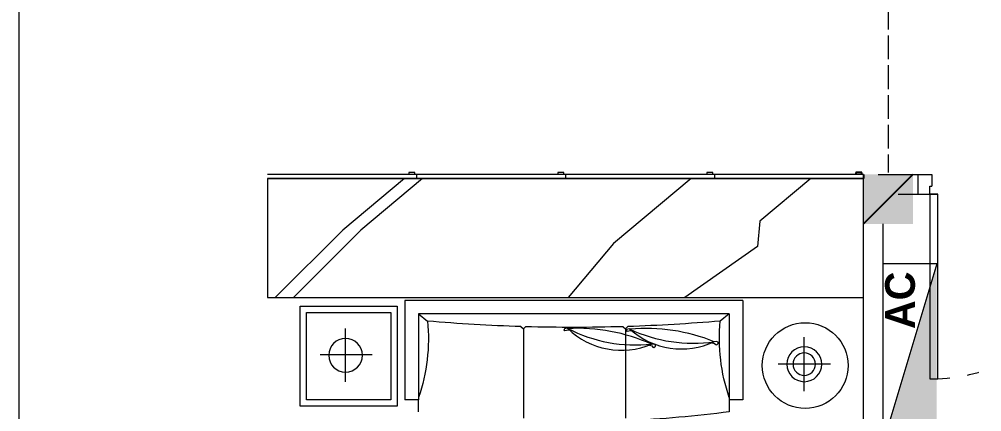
# Model space of a CAD drawing. Header units: millimetres. Extents: x 3154 to 8657, y 46 to 4658.
# Drawn here: x 4047.4 to 4532.1, y 1686.2 to 1884.1 of the extents above; entities that cross this region are included whole.
import ezdxf

# ---------------------------------------------------------------- set-up
doc = ezdxf.new("R2010")
doc.units = ezdxf.units.MM
doc.linetypes.add('ACAD_ISO02W100', pattern=[15, 12, -3])
doc.linetypes.add('ACAD_ISO03W100', pattern=[30, 12, -18])
doc.layers.add('1', color=7, linetype='Continuous')
for name, color, linetype, lineweight in [('Dinding', 7, 'Continuous', 15), ('P_N_J', 6, 'Continuous', 9), ('Tangga', 250, 'Continuous', 9)]:
    doc.layers.add(name, color=color, linetype=linetype, lineweight=lineweight)
doc.styles.add('kop1', font='FreeMono.ttf')

msp = doc.modelspace()

# ---------------------------------------------------------------- hatches: boundary and pattern name
at = {"linetype": 'ACAD_ISO02W100', "lineweight": 9}
msp.add_hatch(color=1, dxfattribs=at).paths.add_polyline_path([(4509.444, 1760.861), (4509.444, 1670.861), (4482.444, 1670.861)])
at = {"layer": 'Dinding'}
msp.add_hatch(color=256, dxfattribs=at).paths.add_polyline_path([(4497.444, 1805.861), (4472.444, 1805.861), (4472.444, 1780.861), (4497.444, 1780.861)])

# ---------------------------------------------------------------- linework, layer by layer
at = {"color": 1, "lineweight": 9}
for p, q in [((4509.444, 1760.861), (4482.444, 1760.861)), ((4482.444, 1670.861), (4482.444, 1760.861)), ((4509.444, 1760.861), (4482.444, 1670.861))]:
    msp.add_line(p, q, dxfattribs=at)
at = {"color": 251, "lineweight": 9}
msp.add_line((4442.709, 1696.631), (4442.709, 1723.742), dxfattribs=at)
at = {"layer": '1', "linetype": 'ByBlock'}
for p, q in [((4471.61, 1806.861), (4468.61, 1806.861)), ((4468.61, 1806.861), (4468.61, 1805.861)), ((4471.61, 1805.861), (4471.61, 1806.861)), ((4497.444, 1805.861), (4472.444, 1780.861)), ((4472.444, 1805.861), (4472.444, 1803.861))]:
    msp.add_line(p, q, dxfattribs=at)
at = {"layer": 'Dinding'}
for p, q in [((4047.444, 1398.361), (4047.444, 2280.861)), ((4479.944, 1805.861), (4506.944, 1805.861)), ((4499.944, 1805.861), (4499.944, 1795.861)), ((4506.944, 1805.861), (4506.944, 1799.861)), ((4505.944, 1795.861), (4505.944, 1799.861)), ((4505.944, 1799.861), (4506.944, 1799.861)), ((4489.944, 1795.861), (4509.944, 1795.861)), ((4509.944, 1795.861), (4505.944, 1795.861)), ((4505.944, 1795.861), (4505.944, 1702.861)), ((4509.944, 1702.861), (4509.944, 1795.861)), ((4472.444, 1398.361), (4472.444, 1780.861)), ((4482.444, 1348.361), (4482.444, 1780.861)), ((4505.944, 1702.768), (4509.944, 1702.768)), ((4505.944, 1702.768), (4509.944, 1702.768))]:
    msp.add_line(p, q, dxfattribs=at)
at = {"layer": 'Dinding', "linetype": 'ACAD_ISO03W100', "ltscale": 0.5}
msp.add_arc((4505.785, 1795.926), 93.159, 272.55847, 359.95963, dxfattribs=at)
at = {"layer": 'P_N_J', "color": 0, "linetype": 'ACAD_ISO02W100', "lineweight": 9}
msp.add_line((4484.944, 2280.861), (4484.944, 1806.861), dxfattribs=at)
at = {"layer": 'Tangga', "color": 253}
for p, q in [((4472.444, 1805.861), (4172.444, 1805.861)), ((4172.444, 1803.861), (4472.444, 1803.861)), ((4241.346, 1803.861), (4210.287, 1777.8)), ((4250.447, 1803.861), (4219.389, 1777.8)), ((4243.61, 1806.861), (4243.61, 1805.861)), ((4246.61, 1806.861), (4243.61, 1806.861)), ((4246.61, 1805.861), (4246.61, 1806.861)), ((4247.444, 1805.861), (4247.444, 1803.861)), ((4318.61, 1806.861), (4318.61, 1805.861)), ((4321.61, 1806.861), (4318.61, 1806.861)), ((4321.61, 1805.861), (4321.61, 1806.861)), ((4322.444, 1805.861), (4322.444, 1803.861)), ((4385.762, 1803.861), (4346.587, 1770.989)), ((4393.61, 1806.861), (4393.61, 1805.861)), ((4396.61, 1806.861), (4393.61, 1806.861)), ((4396.61, 1805.861), (4396.61, 1806.861)), ((4397.444, 1805.861), (4397.444, 1803.861)), ((4446.031, 1803.861), (4420.331, 1782.295)), ((4420.331, 1782.295), (4419.211, 1769.497)), ((4210.287, 1777.8), (4176.349, 1743.861)), ((4219.389, 1777.8), (4185.45, 1743.861)), ((4346.587, 1770.989), (4323.824, 1743.861)), ((4419.211, 1769.497), (4382.598, 1743.861)), ((4411.766, 1742.361), (4241.666, 1742.361)), ((4241.666, 1742.361), (4241.666, 1692.182)), ((4411.766, 1742.361), (4411.766, 1692.182)), ((4188.84, 1739.43), (4237.744, 1739.43)), ((4188.84, 1689.053), (4188.84, 1739.43)), ((4191.99, 1736.28), (4234.594, 1736.28)), ((4191.99, 1692.203), (4191.99, 1736.28)), ((4234.594, 1736.28), (4234.594, 1692.203)), ((4237.744, 1739.43), (4237.744, 1689.053)), ((4404.962, 1735.557), (4248.47, 1735.557)), ((4248.47, 1735.557), (4248.47, 1692.182)), ((4248.47, 1735.557), (4253.041, 1731.928)), ((4404.962, 1735.557), (4400.39, 1731.928)), ((4404.962, 1735.557), (4404.962, 1692.182)), ((4211.627, 1701.237), (4211.627, 1728.23)), ((4300.068, 1729.168), (4301.252, 1728.087)), ((4302.36, 1729.1), (4301.252, 1728.087)), ((4301.252, 1728.087), (4301.252, 1682.963)), ((4351.51, 1729.112), (4352.633, 1728.087)), ((4353.832, 1729.183), (4352.633, 1728.087)), ((4352.633, 1728.087), (4352.633, 1682.963)), ((4198.907, 1715.021), (4225.208, 1715.021)), ((4455.937, 1710.205), (4429.622, 1710.205)), ((4234.594, 1692.203), (4191.99, 1692.203)), ((4248.47, 1692.182), (4241.666, 1692.182)), ((4248.47, 1686.228), (4248.47, 1692.182)), ((4404.962, 1692.182), (4404.962, 1686.228)), ((4411.766, 1692.182), (4404.962, 1692.182)), ((4405.154, 1691.768), (4405.154, 1691.768)), ((4237.744, 1689.053), (4188.84, 1689.053))]:
    msp.add_line(p, q, dxfattribs=at)
msp.add_lwpolyline([(4472.444, 1803.861), (4172.444, 1803.861), (4172.444, 1743.861), (4472.444, 1743.861)], close=True, dxfattribs=at)
for points in [[(4324.555, 1727.303), (4322.966, 1727.221), (4322.18, 1726.978), (4321.847, 1727.593), (4322.207, 1728.192), (4323.081, 1728.52), (4323.68, 1728.159)], [(4355.881, 1727.015), (4354.296, 1726.875), (4353.519, 1726.604), (4353.164, 1727.207), (4353.502, 1727.819), (4354.364, 1728.178), (4354.976, 1727.839)], [(4396.32, 1721.031), (4397.458, 1720.669), (4398.096, 1720.047), (4398.601, 1719.928), (4399.348, 1720.569), (4399.338, 1721.325), (4398.453, 1721.565), (4397.068, 1721.545)], [(4364.75, 1719.858), (4365.875, 1719.454), (4366.49, 1718.81), (4366.991, 1718.673), (4367.76, 1719.286), (4367.777, 1720.042), (4366.901, 1720.313), (4365.517, 1720.344)]]:
    msp.add_lwpolyline(points, dxfattribs=at)
msp.add_circle((4443.182, 1709.515), 21.6, dxfattribs=at)
for centre, radius, start, end in [((4328.474, 1636.583), 91.698, 65.9516, 93.01817), ((4350.655, 1756.087), 38.855, 225.9624, 293.00737), ((4357.869, 1794.953), 75.055, 242.87222, 276.09755), ((4363.084, 1636.497), 91.698, 68.02791, 95.09448), ((4380.921, 1756.726), 38.855, 228.03871, 295.08368), ((4386.722, 1795.828), 75.055, 244.94854, 278.17386)]:
    msp.add_arc(centre, radius, start, end, dxfattribs=at)
at = {"layer": 'Tangga', "color": 253, "extrusion": (0, 0, -1)}
for centre, major_axis, start_param, end_param in [((4161.765, 1723.274), (64.832, 64.832), 0.6908642, 1.1165354), ((4326.716, 2585.114), (-856.333, 6.843), -1.5476654, -1.4926491), ((4326.716, 2585.114), (856.36, 1.165), 1.4860178, 1.540486), ((4491.667, 1723.274), (64.832, 64.832), 3.5958536, 4.0215247), ((4326.716, 2585.114), (856.36, 0.725), 1.5426857, 1.6000876), ((4211.738, 1714.689), (-6.003, 6.003), 2.3561945, 8.6393798), ((4442.709, 1710.205), (-6.23, 6.23), 2.3561945, 8.6393798), ((4442.709, 1710.205), (-3.989, 3.989), 2.3561945, 8.6393798), ((4326.716, 2282.585), (601.464, 2.237), 1.4440542, 1.5291747)]:
    msp.add_ellipse(centre, major_axis=major_axis, ratio=1, start_param=start_param, end_param=end_param, dxfattribs=at)

# ---------------------------------------------------------------- texts
at = {"color": 1, "linetype": 'ACAD_ISO02W100', "lineweight": 9, "insert": (4483.416, 1811.48), "char_height": 15, "width": 83.57776, "attachment_point": 3, "rotation": 90, "style": 'kop1'}
msp.add_mtext('\\pxql;{\\fCentury Gothic|b1|i0|c0|p34;AC}', dxfattribs=at)

doc.saveas('drawing.dxf')
